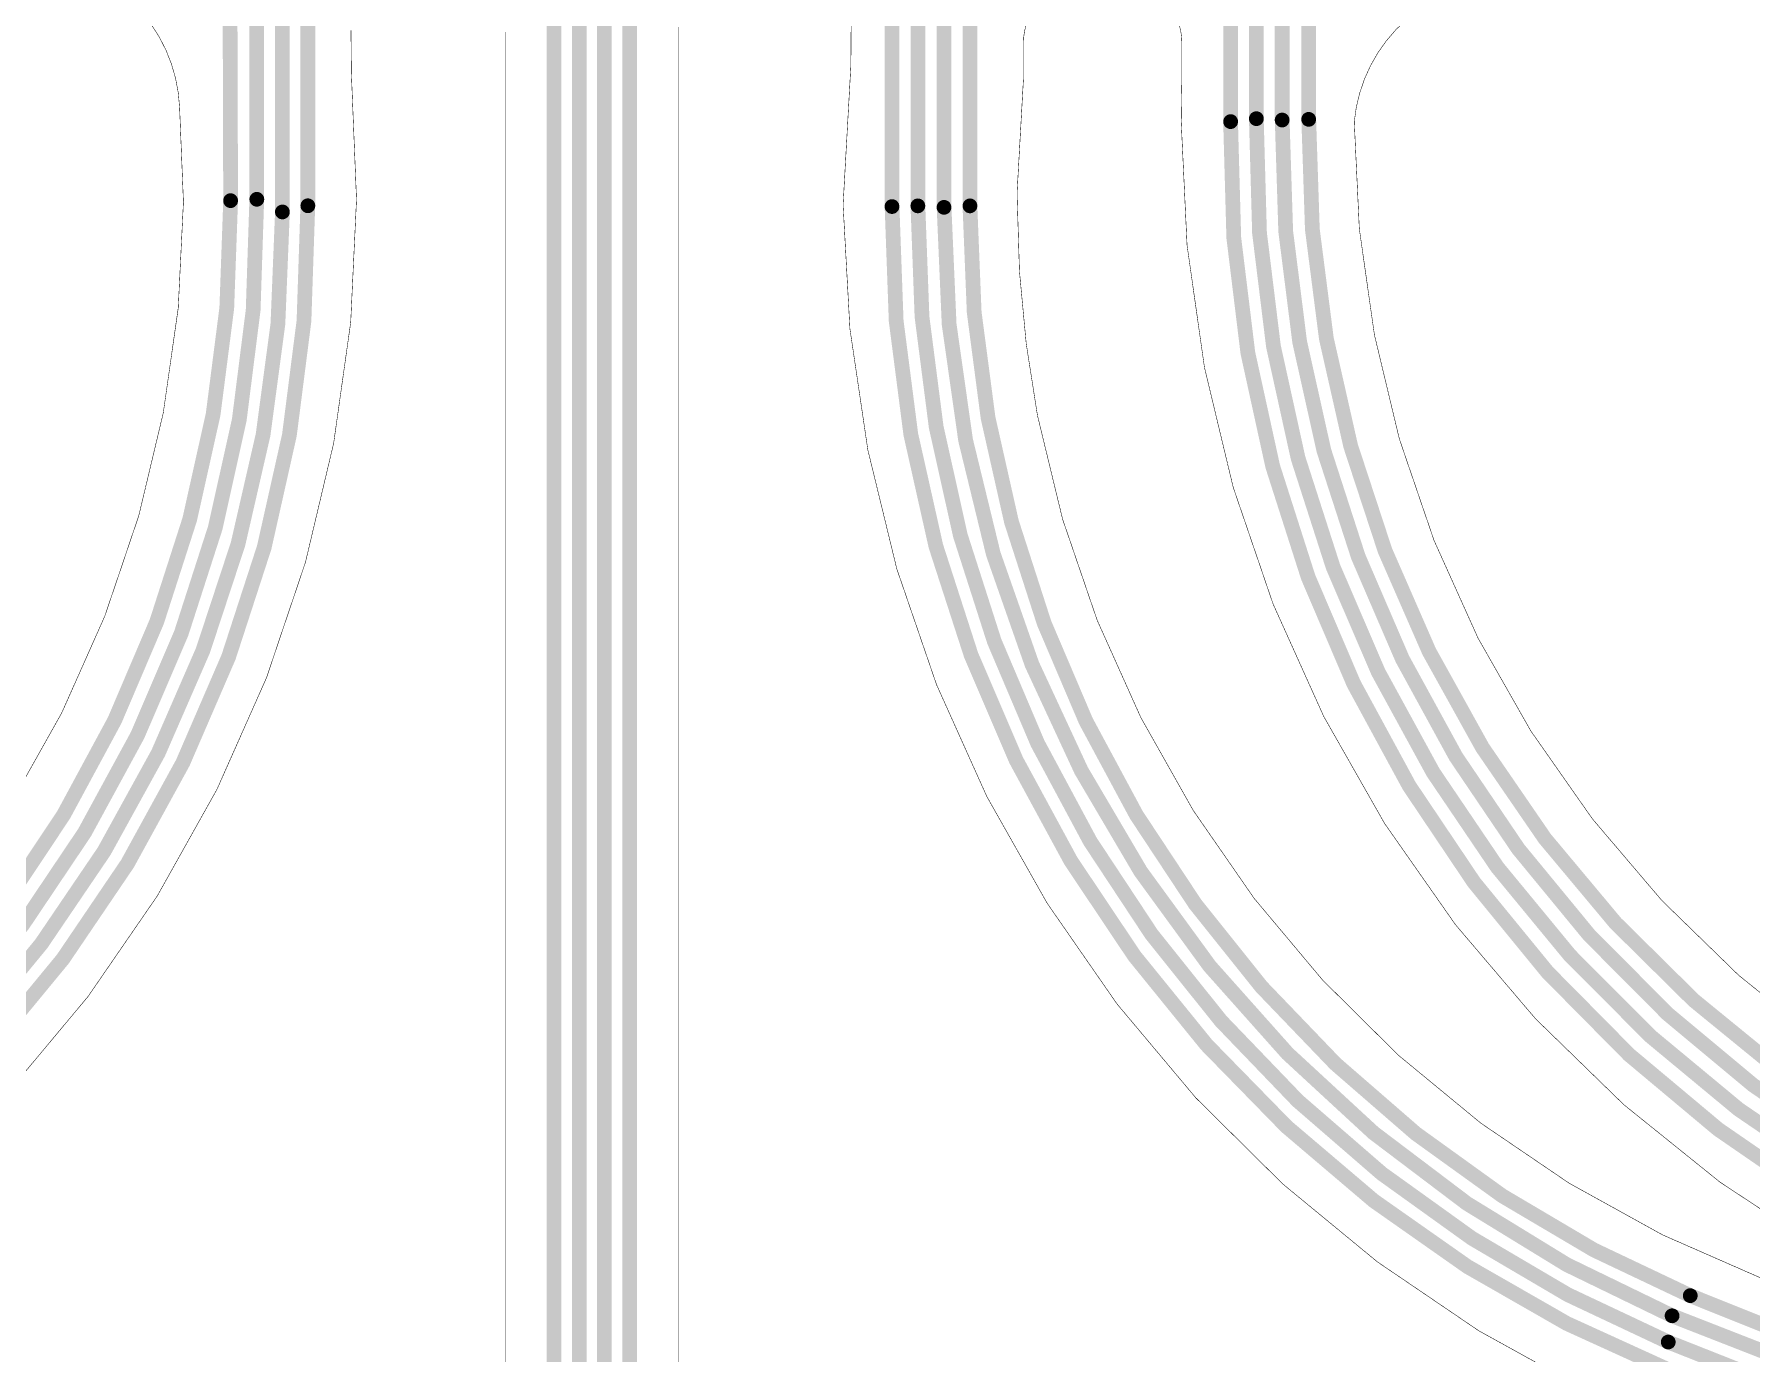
# Model space of a CAD drawing. Header units: millimetres. Extents: x 0 to 13.2, y -0.1 to 6.1.
# Drawn here: x 3.131 to 4.878, y 2 to 3.342 of the extents above; entities that cross this region are included whole.
import ezdxf

# ---------------------------------------------------------------- set-up
doc = ezdxf.new("R2010")
doc.units = ezdxf.units.MM
doc.header["$MEASUREMENT"] = 0
doc.layers.add('BottomLayer', color=5, linetype='Continuous')
doc.layers.add('Mechanical2', color=216, linetype='Continuous')

msp = doc.modelspace()

# ---------------------------------------------------------------- linework, layer by layer
at = {"layer": 'BottomLayer', "const_width": 0.015}
for points in [[(4.726, 3.884, -0.414214), (7.9179, 0.696)], [(4.726, 3.858, -0.414214), (7.8923, 0.696)], [(4.726, 3.832, -0.414214), (7.8667, 0.696)], [(4.726, 3.806, -0.414214), (7.8411, 0.696)], [(0.6166, 1.007, -0.414214), (3.15, 3.548)], [(0.6422, 1.007, -0.414214), (3.15, 3.522)], [(4.607, 3.523, -0.414214), (7.2484, 0.886)], [(0.6678, 1.0074, -0.414214), (3.151, 3.496)], [(4.607, 3.497, -0.414214), (7.2228, 0.886)], [(0.6934, 1.007, -0.414214), (3.15, 3.47)], [(4.607, 3.471, -0.414213), (7.1972, 0.886)], [(4.607, 3.445, -0.414214), (7.1716, 0.886)], [(5.3792, 1.9923, -0.367796), (4.3476, 3.2536)], [(5.3933, 2.0195, -0.369943), (4.3738, 3.2566)], [(5.3936, 2.0479, -0.367157), (4.4001, 3.2552)], [(5.4166, 2.0725, -0.371242), (4.4271, 3.2559)], [(3.3572, 3.1746, -0.312181), (2.5894, 2.031)], [(3.3306, 3.1732, -0.307789), (2.5896, 2.0593)], [(3.3833, 3.1617, -0.310413), (2.6009, 2.0083)], [(3.4091, 3.168, -0.314325), (2.6064, 1.9832)], [(4.7955, 1.9827, -0.309078), (4.0033, 3.1672)], [(4.7928, 2.0121, -0.305068), (4.0296, 3.1679)], [(4.7967, 2.0388, -0.302), (4.0562, 3.1664)], [(4.8151, 2.0593, -0.303415), (4.0825, 3.1679)], [(4.8151, 2.0593, -0.316334), (5.6989, 0.831)], [(4.7967, 2.0388, -0.318827), (5.6733, 0.833)], [(4.7928, 2.0121, -0.317468), (5.6477, 0.831)]]:
    msp.add_lwpolyline(points, format="xyb", dxfattribs=at)
for points in [[(3.33, 3.3754), (3.3306, 3.1732)], [(3.3572, 3.1746), (3.3572, 3.3747)], [(3.3833, 3.1617), (3.3833, 3.3744)], [(3.4091, 3.168), (3.4091, 3.3747)], [(3.6596, 0.0825), (3.6596, 3.3744)], [(3.6852, 0.0825), (3.6852, 3.3751)], [(3.7108, 0.0825), (3.7108, 3.3744)], [(3.7364, 0.0825), (3.7364, 3.3744)], [(4.0033, 3.1672), (4.0033, 3.3758)], [(4.0296, 3.1679), (4.0296, 3.3779)], [(4.0562, 3.1664), (4.0562, 3.3772)], [(4.0825, 3.1679), (4.0825, 3.3751)], [(4.3476, 3.2536), (4.3476, 3.3751)], [(4.3738, 3.2566), (4.3738, 3.3737)], [(4.4001, 3.2552), (4.4001, 3.3744)], [(4.4271, 3.2559), (4.4271, 3.3744)], [(3.3306, 3.1732), (3.3306, 3.1732)]]:
    msp.add_lwpolyline(points, dxfattribs=at)
at = {"layer": 'BottomLayer', "const_width": 0.0075}
for points in [[(4.3439, 3.2536, 1), (4.3514, 3.2536, 1)], [(4.3439, 3.2536, 1), (4.3514, 3.2536, 1)], [(4.3701, 3.2566, 1), (4.3776, 3.2566, 1)], [(4.3701, 3.2566, 1), (4.3776, 3.2566, 1)], [(4.3963, 3.2552, 1), (4.4038, 3.2552, 1)], [(4.3963, 3.2552, 1), (4.4038, 3.2552, 1)], [(4.4233, 3.2559, 1), (4.4308, 3.2559, 1)], [(4.4233, 3.2559, 1), (4.4308, 3.2559, 1)], [(3.3268, 3.1732, 1), (3.3343, 3.1732, 1)], [(3.3268, 3.1732, 1), (3.3343, 3.1732, 1)], [(3.3268, 3.1732, 1), (3.3343, 3.1732, 1)], [(3.3268, 3.1732, 1), (3.3343, 3.1732, 1)], [(3.3535, 3.1746, 1), (3.361, 3.1746, 1)], [(3.3535, 3.1746, 1), (3.361, 3.1746, 1)], [(3.3795, 3.1617, 1), (3.387, 3.1617, 1)], [(3.3795, 3.1617, 1), (3.387, 3.1617, 1)], [(3.4054, 3.168, 1), (3.4129, 3.168, 1)], [(3.4054, 3.168, 1), (3.4129, 3.168, 1)], [(3.9995, 3.1672, 1), (4.007, 3.1672, 1)], [(3.9995, 3.1672, 1), (4.007, 3.1672, 1)], [(4.0258, 3.1679, 1), (4.0333, 3.1679, 1)], [(4.0258, 3.1679, 1), (4.0333, 3.1679, 1)], [(4.0524, 3.1664, 1), (4.0599, 3.1664, 1)], [(4.0524, 3.1664, 1), (4.0599, 3.1664, 1)], [(4.0788, 3.1679, 1), (4.0863, 3.1679, 1)], [(4.0788, 3.1679, 1), (4.0863, 3.1679, 1)], [(4.8114, 2.0593, 1), (4.8189, 2.0593, 1)], [(4.8114, 2.0593, 1), (4.8189, 2.0593, 1)], [(4.7929, 2.0388, 1), (4.8004, 2.0388, 1)], [(4.7929, 2.0388, 1), (4.8004, 2.0388, 1)], [(4.789, 2.0121, 1), (4.7965, 2.0121, 1)], [(4.789, 2.0121, 1), (4.7965, 2.0121, 1)]]:
    msp.add_lwpolyline(points, format="xyb", close=True, dxfattribs=at)
at = {"layer": 'Mechanical2', "const_width": 0.0005}
for points in [[(4.7249, 3.9313, -0.413783), (7.9664, 0.6963)], [(4.7261, 3.7553, -0.413672), (7.7904, 0.696)], [(0.5671, 1.0066, -0.414209), (3.1563, 3.5959)], [(4.6068, 3.5707, -0.413759), (7.2966, 0.8863)], [(3.1204, 3.4189, -0.404148), (3.2787, 3.2678)], [(4.137, 3.3343, -0.414214), (4.196, 3.3934)], [(4.239, 3.3934, -0.414214), (4.298, 3.3343)], [(4.4734, 3.2534, -0.345401), (4.6069, 3.3947)], [(4.6069, 3.3947, -0.413759), (7.1206, 0.8859)], [(5.4191, 1.9348, -0.367596), (4.2974, 3.2533)], [(5.4474, 2.1085, -0.367596), (4.4734, 3.2534)], [(3.2826, 3.1718, -0.30992), (2.5338, 2.0861)], [(3.4586, 3.1735, -0.310368), (2.5968, 1.9218)], [(4.8233, 1.9132, -0.307813), (3.9536, 3.1673)], [(4.1512, 2.9547, -0.046669), (4.1306, 3.1752)], [(4.8864, 2.0775, -0.258469), (4.1512, 2.9547)]]:
    msp.add_lwpolyline(points, format="xyb", dxfattribs=at)
for points in [[(3.9614, 3.3102), (3.9617, 3.3539)], [(3.453, 3.3465), (3.4534, 3.3028)], [(3.6101, 3.3399), (3.6101, 3.3449)], [(3.6101, 3.3399), (3.6101, 3.3394)], [(3.6101, 3.3239), (3.6101, 3.3394)], [(3.7861, 3.3102), (3.7861, 3.3499)], [(3.6101, 3.3239), (3.6104, 0)], [(4.137, 3.298), (4.137, 3.3343)], [(4.298, 3.2907), (4.298, 3.3343)], [(3.4534, 3.3028), (3.4586, 3.1752)], [(3.7861, 3.3102), (3.7861, 3.3102)], [(3.7861, 3.3102), (3.7863, 0)], [(3.9536, 3.1703), (3.9614, 3.3102)], [(4.1306, 3.1836), (4.137, 3.298)], [(4.2974, 3.2533), (4.2979, 3.2907)], [(4.2979, 3.2907), (4.298, 3.2907)], [(3.2787, 3.2678), (3.2826, 3.1718)], [(4.1306, 3.1752), (4.1306, 3.1836)], [(3.4586, 3.1735), (3.4586, 3.1752)], [(3.9536, 3.1703), (3.9536, 3.1673)]]:
    msp.add_lwpolyline(points, dxfattribs=at)
at = {"layer": 'Mechanical2', "const_width": 0.00025}
for points in [[(3.61, 3.3399, 1), (3.6102, 3.3399, 1)], [(3.61, 3.3399, 1), (3.6102, 3.3399, 1)], [(3.61, 3.3394, 1), (3.6102, 3.3394, 1)], [(3.61, 3.3394, 1), (3.6102, 3.3394, 1)], [(3.61, 3.3239, 1), (3.6102, 3.3239, 1)], [(3.61, 3.3239, 1), (3.6102, 3.3239, 1)], [(4.1368, 3.3343, 1), (4.1371, 3.3343, 1)], [(4.1368, 3.3343, 1), (4.1371, 3.3343, 1)], [(4.2979, 3.3343, 1), (4.2981, 3.3343, 1)], [(4.2979, 3.3343, 1), (4.2981, 3.3343, 1)], [(3.4533, 3.3028, 1), (3.4535, 3.3028, 1)], [(3.4533, 3.3028, 1), (3.4535, 3.3028, 1)], [(3.7859, 3.3102, 1), (3.7862, 3.3102, 1)], [(3.7859, 3.3102, 1), (3.7862, 3.3102, 1)], [(3.7859, 3.3102, 1), (3.7862, 3.3102, 1)], [(3.7859, 3.3102, 1), (3.7862, 3.3102, 1)], [(3.9613, 3.3102, 1), (3.9615, 3.3102, 1)], [(3.9613, 3.3102, 1), (3.9615, 3.3102, 1)], [(4.1368, 3.298, 1), (4.1371, 3.298, 1)], [(4.1368, 3.298, 1), (4.1371, 3.298, 1)], [(4.2978, 3.2907, 1), (4.298, 3.2907, 1)], [(4.2978, 3.2907, 1), (4.298, 3.2907, 1)], [(4.2979, 3.2907, 1), (4.2981, 3.2907, 1)], [(4.2979, 3.2907, 1), (4.2981, 3.2907, 1)], [(3.2786, 3.2678, 1), (3.2788, 3.2678, 1)], [(3.2786, 3.2678, 1), (3.2788, 3.2678, 1)], [(4.2973, 3.2533, 1), (4.2975, 3.2533, 1)], [(4.2973, 3.2533, 1), (4.2975, 3.2533, 1)], [(4.4733, 3.2534, 1), (4.4735, 3.2534, 1)], [(4.4733, 3.2534, 1), (4.4735, 3.2534, 1)], [(4.1305, 3.1836, 1), (4.1307, 3.1836, 1)], [(4.1305, 3.1836, 1), (4.1307, 3.1836, 1)], [(3.2825, 3.1718, 1), (3.2827, 3.1718, 1)], [(3.2825, 3.1718, 1), (3.2827, 3.1718, 1)], [(3.4585, 3.1752, 1), (3.4587, 3.1752, 1)], [(3.4585, 3.1752, 1), (3.4587, 3.1752, 1)], [(3.4585, 3.1735, 1), (3.4587, 3.1735, 1)], [(3.4585, 3.1735, 1), (3.4587, 3.1735, 1)], [(3.9535, 3.1703, 1), (3.9537, 3.1703, 1)], [(3.9535, 3.1703, 1), (3.9537, 3.1703, 1)], [(3.9535, 3.1673, 1), (3.9537, 3.1673, 1)], [(3.9535, 3.1673, 1), (3.9537, 3.1673, 1)], [(4.1304, 3.1752, 1), (4.1307, 3.1752, 1)], [(4.1304, 3.1752, 1), (4.1307, 3.1752, 1)], [(4.1511, 2.9547, 1), (4.1513, 2.9547, 1)], [(4.1511, 2.9547, 1), (4.1513, 2.9547, 1)]]:
    msp.add_lwpolyline(points, format="xyb", close=True, dxfattribs=at)

doc.saveas('drawing.dxf')
